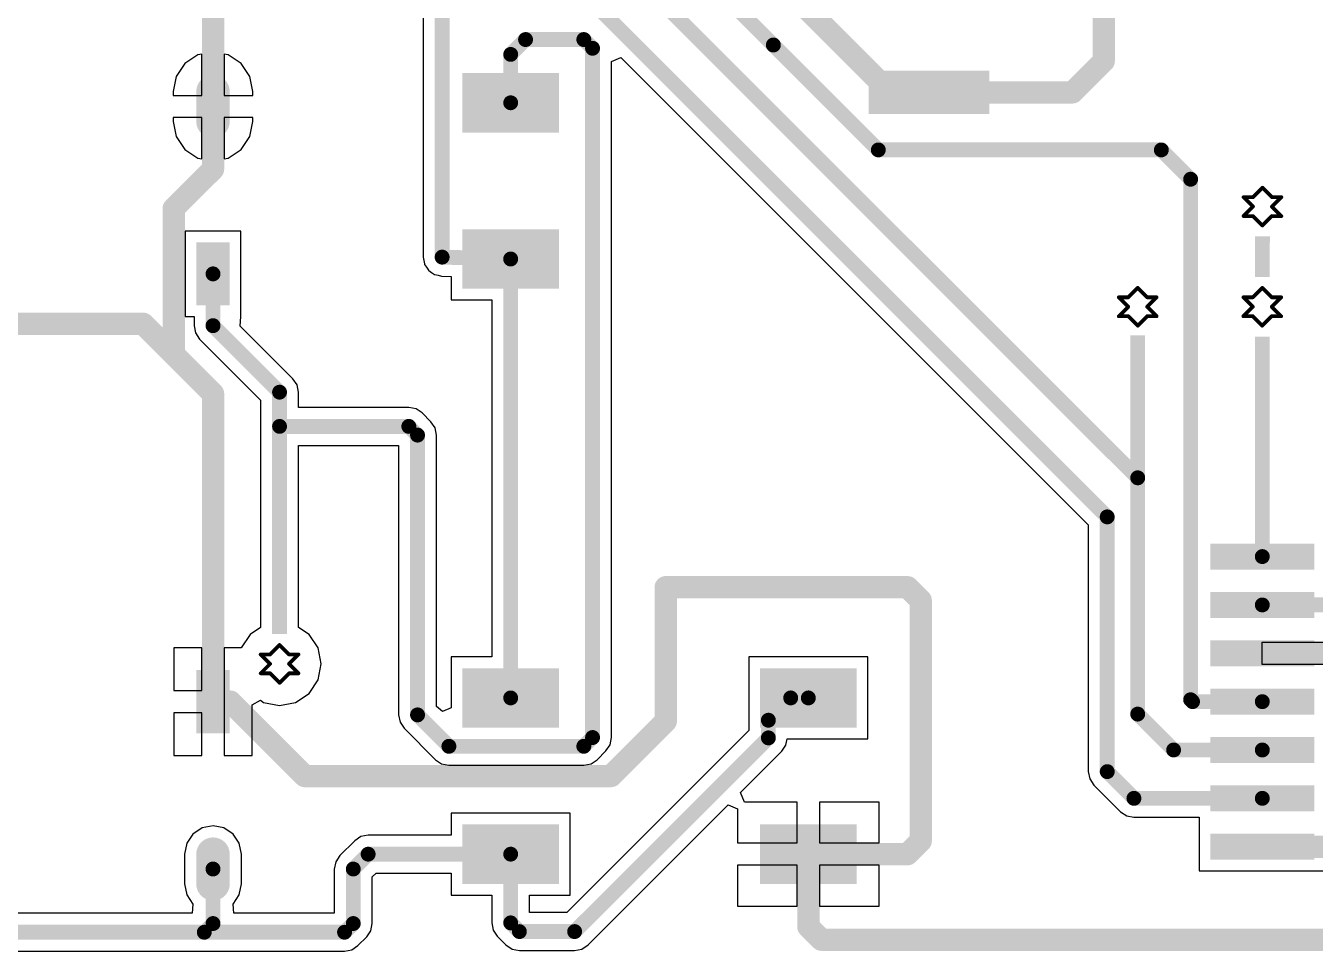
# Paper-space layout 'Лист1' of a CAD drawing. Header units: millimetres. Extents: x 0 to 594, y 0 to 420.
# Drawn here: x 139 to 173.62, y 232.8 to 257.65 of the extents above; entities that cross this region are included whole.
import ezdxf

# ---------------------------------------------------------------- set-up
doc = ezdxf.new("R2010")
doc.units = ezdxf.units.MM
doc.layers.add('DrillDrawing', color=1, linetype='Continuous')
doc.layers.add('TopLayer', color=1, linetype='Continuous')

psp = doc.layouts.new('Лист1')

# ---------------------------------------------------------------- hatches: boundary and pattern name
at = {"layer": 'TopLayer'}
h = psp.add_hatch(color=1, dxfattribs=at)
edge = h.paths.add_edge_path()
edge.add_arc((144.026, 255.085), 0.45, 180, 360)
edge.add_line((144.475, 255.085), (144.475, 255.884))
edge.add_arc((144.026, 255.884), 0.45, 0, 180)
edge.add_line((143.576, 255.884), (143.576, 255.085))
for points in [[(150.719, 254.785), (150.719, 256.383), (153.316, 256.383), (153.316, 254.785)], [(164.864, 256.443), (164.864, 255.284), (161.627, 255.284), (161.627, 256.443)], [(150.719, 250.589), (150.719, 252.188), (153.316, 252.188), (153.316, 250.589)], [(143.576, 251.838), (144.475, 251.838), (144.475, 250.14), (143.576, 250.14)], [(173.595, 243.747), (173.595, 243.047), (170.798, 243.047), (170.798, 243.747)], [(173.595, 242.448), (173.595, 241.749), (170.798, 241.749), (170.798, 242.448)], [(173.595, 241.149), (173.595, 240.45), (170.798, 240.45), (170.798, 241.149)], [(144.475, 238.652), (143.576, 238.652), (143.576, 240.35), (144.475, 240.35)], [(150.719, 238.802), (150.719, 240.4), (153.316, 240.4), (153.316, 238.802)], [(158.71, 238.802), (158.71, 240.4), (161.308, 240.4), (161.308, 238.802)], [(173.595, 239.851), (173.595, 239.152), (170.798, 239.152), (170.798, 239.851)], [(173.595, 238.552), (173.595, 237.853), (170.798, 237.853), (170.798, 238.552)], [(173.595, 237.254), (173.595, 236.554), (170.798, 236.554), (170.798, 237.254)], [(150.719, 234.606), (150.719, 236.205), (153.316, 236.205), (153.316, 234.606)], [(158.71, 234.606), (158.71, 236.205), (161.308, 236.205), (161.308, 234.606)], [(173.595, 235.955), (173.595, 235.256), (170.798, 235.256), (170.798, 235.955)]]:
    psp.add_hatch(color=1, dxfattribs=at).paths.add_polyline_path(points)
h = psp.add_hatch(color=1, dxfattribs=at)
edge = h.paths.add_edge_path()
edge.add_arc((144.026, 235.405), 0.45, 0, 180)
edge.add_line((143.576, 235.405), (143.576, 234.606))
edge.add_arc((144.026, 234.606), 0.45, 180, 360)
edge.add_line((144.475, 234.606), (144.475, 235.405))

# ---------------------------------------------------------------- linework, layer by layer
at = {"layer": 'DrillDrawing', "const_width": 0.101}
for points in [[(171.693, 253.049), (171.947, 252.795)], [(171.693, 253.049), (171.947, 253.049)], [(171.947, 253.049), (172.2, 253.303)], [(172.2, 253.303), (172.454, 253.049)], [(172.454, 253.049), (172.708, 253.049)], [(172.454, 252.795), (172.708, 253.049)], [(171.693, 252.542), (171.947, 252.795)], [(172.454, 252.795), (172.708, 252.542)], [(171.693, 252.542), (171.947, 252.542)], [(171.947, 252.542), (172.2, 252.288)], [(172.2, 252.288), (172.454, 252.542)], [(172.454, 252.542), (172.708, 252.542)], [(168.598, 250.36), (168.851, 250.613)], [(168.851, 250.613), (169.105, 250.36)], [(171.942, 250.36), (172.196, 250.613)], [(172.196, 250.613), (172.45, 250.36)], [(168.344, 250.36), (168.598, 250.106)], [(168.344, 250.36), (168.598, 250.36)], [(169.105, 250.36), (169.359, 250.36)], [(169.105, 250.106), (169.359, 250.36)], [(171.689, 250.36), (171.942, 250.106)], [(171.689, 250.36), (171.942, 250.36)], [(172.45, 250.36), (172.704, 250.36)], [(172.45, 250.106), (172.704, 250.36)], [(168.344, 249.852), (168.598, 250.106)], [(169.105, 250.106), (169.359, 249.852)], [(171.689, 249.852), (171.942, 250.106)], [(172.45, 250.106), (172.704, 249.852)], [(168.344, 249.852), (168.598, 249.852)], [(168.598, 249.852), (168.851, 249.598)], [(168.851, 249.598), (169.105, 249.852)], [(169.105, 249.852), (169.359, 249.852)], [(171.689, 249.852), (171.942, 249.852)], [(171.942, 249.852), (172.196, 249.598)], [(172.196, 249.598), (172.45, 249.852)], [(172.45, 249.852), (172.704, 249.852)], [(145.559, 240.769), (145.812, 241.022)], [(145.812, 241.022), (146.066, 240.769)], [(145.305, 240.769), (145.559, 240.515)], [(145.305, 240.769), (145.559, 240.769)], [(146.066, 240.769), (146.32, 240.769)], [(146.066, 240.515), (146.32, 240.769)], [(145.305, 240.261), (145.559, 240.515)], [(145.305, 240.261), (145.559, 240.261)], [(145.559, 240.261), (145.812, 240.007)], [(145.812, 240.007), (146.066, 240.261)], [(146.066, 240.515), (146.32, 240.261)], [(146.066, 240.261), (146.32, 240.261)]]:
    psp.add_lwpolyline(points, dxfattribs=at)
at = {"layer": 'DrillDrawing', "const_width": 0.0507}
for points in [[(171.668, 253.049, 1), (171.718, 253.049, 1)], [(171.668, 253.049, 1), (171.718, 253.049, 1)], [(171.921, 253.049, 1), (171.972, 253.049, 1)], [(171.921, 253.049, 1), (171.972, 253.049, 1)], [(172.175, 253.303, 1), (172.226, 253.303, 1)], [(172.175, 253.303, 1), (172.226, 253.303, 1)], [(172.429, 253.049, 1), (172.48, 253.049, 1)], [(172.429, 253.049, 1), (172.48, 253.049, 1)], [(172.683, 253.049, 1), (172.733, 253.049, 1)], [(172.683, 253.049, 1), (172.733, 253.049, 1)], [(171.921, 252.795, 1), (171.972, 252.795, 1)], [(171.921, 252.795, 1), (171.972, 252.795, 1)], [(172.429, 252.795, 1), (172.48, 252.795, 1)], [(172.429, 252.795, 1), (172.48, 252.795, 1)], [(171.668, 252.542, 1), (171.718, 252.542, 1)], [(171.668, 252.542, 1), (171.718, 252.542, 1)], [(171.921, 252.542, 1), (171.972, 252.542, 1)], [(171.921, 252.542, 1), (171.972, 252.542, 1)], [(172.429, 252.542, 1), (172.48, 252.542, 1)], [(172.429, 252.542, 1), (172.48, 252.542, 1)], [(172.683, 252.542, 1), (172.733, 252.542, 1)], [(172.683, 252.542, 1), (172.733, 252.542, 1)], [(172.175, 252.288, 1), (172.226, 252.288, 1)], [(172.175, 252.288, 1), (172.226, 252.288, 1)], [(168.826, 250.613, 1), (168.877, 250.613, 1)], [(168.826, 250.613, 1), (168.877, 250.613, 1)], [(172.171, 250.613, 1), (172.222, 250.613, 1)], [(172.171, 250.613, 1), (172.222, 250.613, 1)], [(168.318, 250.36, 1), (168.369, 250.36, 1)], [(168.318, 250.36, 1), (168.369, 250.36, 1)], [(168.572, 250.36, 1), (168.623, 250.36, 1)], [(168.572, 250.36, 1), (168.623, 250.36, 1)], [(169.08, 250.36, 1), (169.13, 250.36, 1)], [(169.08, 250.36, 1), (169.13, 250.36, 1)], [(169.333, 250.36, 1), (169.384, 250.36, 1)], [(169.333, 250.36, 1), (169.384, 250.36, 1)], [(171.663, 250.36, 1), (171.714, 250.36, 1)], [(171.663, 250.36, 1), (171.714, 250.36, 1)], [(171.917, 250.36, 1), (171.968, 250.36, 1)], [(171.917, 250.36, 1), (171.968, 250.36, 1)], [(172.424, 250.36, 1), (172.475, 250.36, 1)], [(172.424, 250.36, 1), (172.475, 250.36, 1)], [(172.678, 250.36, 1), (172.729, 250.36, 1)], [(172.678, 250.36, 1), (172.729, 250.36, 1)], [(168.572, 250.106, 1), (168.623, 250.106, 1)], [(168.572, 250.106, 1), (168.623, 250.106, 1)], [(169.08, 250.106, 1), (169.13, 250.106, 1)], [(169.08, 250.106, 1), (169.13, 250.106, 1)], [(171.917, 250.106, 1), (171.968, 250.106, 1)], [(171.917, 250.106, 1), (171.968, 250.106, 1)], [(172.424, 250.106, 1), (172.475, 250.106, 1)], [(172.424, 250.106, 1), (172.475, 250.106, 1)], [(168.318, 249.852, 1), (168.369, 249.852, 1)], [(168.318, 249.852, 1), (168.369, 249.852, 1)], [(168.572, 249.852, 1), (168.623, 249.852, 1)], [(168.572, 249.852, 1), (168.623, 249.852, 1)], [(168.826, 249.598, 1), (168.877, 249.598, 1)], [(168.826, 249.598, 1), (168.877, 249.598, 1)], [(169.08, 249.852, 1), (169.13, 249.852, 1)], [(169.08, 249.852, 1), (169.13, 249.852, 1)], [(169.333, 249.852, 1), (169.384, 249.852, 1)], [(169.333, 249.852, 1), (169.384, 249.852, 1)], [(171.663, 249.852, 1), (171.714, 249.852, 1)], [(171.663, 249.852, 1), (171.714, 249.852, 1)], [(171.917, 249.852, 1), (171.968, 249.852, 1)], [(171.917, 249.852, 1), (171.968, 249.852, 1)], [(172.171, 249.598, 1), (172.222, 249.598, 1)], [(172.171, 249.598, 1), (172.222, 249.598, 1)], [(172.424, 249.852, 1), (172.475, 249.852, 1)], [(172.424, 249.852, 1), (172.475, 249.852, 1)], [(172.678, 249.852, 1), (172.729, 249.852, 1)], [(172.678, 249.852, 1), (172.729, 249.852, 1)], [(145.787, 241.022, 1), (145.838, 241.022, 1)], [(145.787, 241.022, 1), (145.838, 241.022, 1)], [(145.28, 240.769, 1), (145.33, 240.769, 1)], [(145.28, 240.769, 1), (145.33, 240.769, 1)], [(145.533, 240.769, 1), (145.584, 240.769, 1)], [(145.533, 240.769, 1), (145.584, 240.769, 1)], [(146.041, 240.769, 1), (146.092, 240.769, 1)], [(146.041, 240.769, 1), (146.092, 240.769, 1)], [(146.295, 240.769, 1), (146.345, 240.769, 1)], [(146.295, 240.769, 1), (146.345, 240.769, 1)], [(145.28, 240.261, 1), (145.33, 240.261, 1)], [(145.28, 240.261, 1), (145.33, 240.261, 1)], [(145.533, 240.515, 1), (145.584, 240.515, 1)], [(145.533, 240.515, 1), (145.584, 240.515, 1)], [(145.533, 240.261, 1), (145.584, 240.261, 1)], [(145.533, 240.261, 1), (145.584, 240.261, 1)], [(146.041, 240.515, 1), (146.092, 240.515, 1)], [(146.041, 240.515, 1), (146.092, 240.515, 1)], [(146.041, 240.261, 1), (146.092, 240.261, 1)], [(146.041, 240.261, 1), (146.092, 240.261, 1)], [(146.295, 240.261, 1), (146.345, 240.261, 1)], [(146.295, 240.261, 1), (146.345, 240.261, 1)], [(145.787, 240.007, 1), (145.838, 240.007, 1)], [(145.787, 240.007, 1), (145.838, 240.007, 1)]]:
    psp.add_lwpolyline(points, format="xyb", close=True, dxfattribs=at)
at = {"layer": 'TopLayer'}
for p, q in [((149.667, 264.706), (149.667, 251.439)), ((143.617, 256.872), (143.27, 256.64)), ((143.726, 256.894), (143.617, 256.872)), ((143.726, 255.784), (143.726, 256.894)), ((144.435, 256.872), (144.326, 256.894)), ((144.326, 256.894), (144.326, 255.784)), ((144.782, 256.64), (144.435, 256.872)), ((143.27, 256.64), (143.038, 256.293)), ((145.014, 256.293), (144.782, 256.64)), ((154.724, 256.693), (154.978, 256.798)), ((154.724, 238.537), (154.724, 256.693)), ((154.978, 256.798), (167.524, 244.252)), ((143.038, 256.293), (142.957, 255.884)), ((145.095, 255.884), (145.014, 256.293)), ((142.957, 255.884), (142.957, 255.784)), ((145.095, 255.784), (145.095, 255.884)), ((142.957, 255.784), (143.726, 255.784)), ((144.326, 255.784), (145.095, 255.784)), ((143.726, 255.185), (142.957, 255.185)), ((142.957, 255.185), (142.957, 255.085)), ((143.726, 254.075), (143.726, 255.185)), ((145.095, 255.185), (144.326, 255.185)), ((144.326, 255.185), (144.326, 254.075)), ((145.095, 255.085), (145.095, 255.185)), ((142.957, 255.085), (143.038, 254.675)), ((145.014, 254.675), (145.095, 255.085)), ((143.038, 254.675), (143.27, 254.328)), ((144.782, 254.328), (145.014, 254.675)), ((143.27, 254.328), (143.617, 254.097)), ((143.617, 254.097), (143.726, 254.075)), ((144.326, 254.075), (144.435, 254.097)), ((144.435, 254.097), (144.782, 254.328)), ((144.775, 252.138), (143.277, 252.138)), ((143.277, 252.138), (143.277, 249.84)), ((144.775, 249.84), (144.775, 252.138)), ((149.667, 251.439), (149.685, 251.349)), ((149.685, 251.349), (149.701, 251.257)), ((149.701, 251.257), (149.705, 251.251)), ((149.705, 251.251), (149.706, 251.244)), ((149.706, 251.244), (149.757, 251.168)), ((149.757, 251.168), (149.807, 251.089)), ((149.807, 251.089), (149.813, 251.085)), ((149.813, 251.085), (149.817, 251.079)), ((149.817, 251.079), (149.893, 251.028)), ((149.893, 251.028), (149.969, 250.974)), ((149.969, 250.974), (149.976, 250.973)), ((149.976, 250.973), (149.982, 250.969)), ((149.982, 250.969), (150.072, 250.951)), ((150.072, 250.951), (150.163, 250.93)), ((150.163, 250.93), (150.419, 250.923)), ((150.419, 250.923), (150.419, 250.29)), ((150.419, 250.29), (151.508, 250.29)), ((151.508, 250.29), (151.508, 240.7)), ((143.277, 249.84), (143.517, 249.84)), ((143.517, 249.84), (143.517, 249.598)), ((143.517, 249.598), (143.555, 249.404)), ((144.758, 249.587), (144.775, 249.84)), ((144.775, 249.84), (144.775, 249.84)), ((143.555, 249.404), (143.666, 249.238)), ((146.173, 248.172), (144.758, 249.587)), ((143.666, 249.238), (145.303, 247.601)), ((146.283, 248.007), (146.173, 248.172)), ((146.322, 247.812), (146.283, 248.007)), ((145.303, 247.601), (145.303, 246.893)), ((146.322, 247.403), (146.322, 247.812)), ((149.283, 247.403), (146.322, 247.403)), ((149.478, 247.364), (149.283, 247.403)), ((149.643, 247.253), (149.478, 247.364)), ((149.877, 247.019), (149.643, 247.253)), ((145.303, 246.893), (145.303, 241.496)), ((149.987, 246.854), (149.877, 247.019)), ((150.026, 246.659), (149.987, 246.854)), ((150.026, 239.37), (150.026, 246.659)), ((146.322, 241.496), (146.322, 246.384)), ((146.322, 246.384), (149.008, 246.384)), ((149.008, 246.384), (149.008, 239.145)), ((167.524, 244.252), (167.524, 237.621)), ((145.02, 241.307), (144.781, 240.95)), ((145.303, 241.496), (145.02, 241.307)), ((146.605, 241.307), (146.322, 241.496)), ((146.848, 240.944), (146.605, 241.307)), ((143.726, 240.95), (142.977, 240.95)), ((142.977, 240.95), (142.977, 239.801)), ((143.726, 239.801), (143.726, 240.95)), ((144.781, 240.95), (144.326, 240.95)), ((144.326, 240.95), (144.326, 239.501)), ((146.933, 240.515), (146.848, 240.944)), ((172.196, 240.5), (172.196, 241.099)), ((172.196, 241.099), (174.194, 241.099)), ((151.508, 240.7), (150.419, 240.7)), ((150.419, 240.7), (150.419, 239.337)), ((161.607, 240.7), (158.411, 240.7)), ((158.411, 240.7), (158.411, 238.723)), ((161.607, 238.502), (161.607, 240.7)), ((146.848, 240.086), (146.933, 240.515)), ((174.194, 240.5), (172.196, 240.5)), ((146.605, 239.723), (146.848, 240.086)), ((142.977, 239.801), (143.726, 239.801)), ((146.241, 239.48), (146.605, 239.723)), ((144.326, 239.501), (144.326, 238.053)), ((145.075, 239.417), (145.299, 239.537)), ((145.075, 238.053), (145.075, 239.417)), ((145.299, 239.537), (145.384, 239.48)), ((145.384, 239.48), (145.812, 239.395)), ((145.812, 239.395), (146.241, 239.48)), ((150.189, 239.237), (150.026, 239.37)), ((150.419, 239.337), (150.189, 239.237)), ((143.726, 239.201), (142.977, 239.201)), ((142.977, 239.201), (142.977, 238.053)), ((143.726, 238.053), (143.726, 239.201)), ((149.008, 239.145), (149.046, 238.95)), ((149.046, 238.95), (149.157, 238.785)), ((149.157, 238.785), (149.999, 237.942)), ((158.411, 238.723), (153.523, 233.835)), ((154.686, 238.342), (154.724, 238.537)), ((154.341, 237.942), (154.575, 238.176)), ((154.575, 238.176), (154.686, 238.342)), ((158.186, 237.058), (159.296, 238.168)), ((159.296, 238.168), (159.406, 238.333)), ((159.406, 238.333), (159.44, 238.502)), ((159.44, 238.502), (161.607, 238.502)), ((142.977, 238.053), (143.726, 238.053)), ((144.326, 238.053), (145.075, 238.053)), ((149.999, 237.942), (150.164, 237.832)), ((150.164, 237.832), (150.359, 237.793)), ((153.981, 237.793), (154.176, 237.832)), ((154.176, 237.832), (154.341, 237.942)), ((150.359, 237.793), (153.981, 237.793)), ((167.524, 237.621), (167.563, 237.426)), ((167.563, 237.426), (167.673, 237.261)), ((167.673, 237.261), (168.39, 236.544)), ((158.291, 236.804), (158.186, 237.058)), ((159.709, 236.804), (158.291, 236.804)), ((159.709, 235.705), (159.709, 236.804)), ((161.907, 236.804), (160.309, 236.804)), ((160.309, 236.804), (160.309, 235.705)), ((161.907, 235.705), (161.907, 236.804)), ((153.616, 236.504), (150.419, 236.504)), ((150.419, 236.504), (150.419, 235.915)), ((153.616, 234.307), (153.616, 236.504)), ((154.094, 232.966), (157.857, 236.729)), ((157.857, 236.729), (158.111, 236.624)), ((158.111, 236.624), (158.111, 235.705)), ((168.39, 236.544), (168.555, 236.433)), ((143.734, 236.111), (143.486, 235.946)), ((144.026, 236.169), (143.734, 236.111)), ((144.318, 236.111), (144.026, 236.169)), ((144.566, 235.946), (144.318, 236.111)), ((168.555, 236.433), (168.75, 236.395)), ((168.75, 236.395), (170.498, 236.395)), ((170.498, 236.395), (170.498, 234.956)), ((143.486, 235.946), (143.32, 235.698)), ((144.732, 235.698), (144.566, 235.946)), ((147.831, 235.766), (147.431, 235.366)), ((147.996, 235.876), (147.831, 235.766)), ((148.191, 235.915), (147.996, 235.876)), ((150.419, 235.915), (148.191, 235.915)), ((143.32, 235.698), (143.262, 235.405)), ((143.262, 235.405), (143.262, 234.606)), ((144.79, 235.405), (144.732, 235.698)), ((144.79, 234.606), (144.79, 235.405)), ((158.111, 235.705), (159.709, 235.705)), ((160.309, 235.705), (161.907, 235.705)), ((147.321, 235.201), (147.282, 235.006)), ((147.431, 235.366), (147.321, 235.201)), ((159.709, 235.106), (158.111, 235.106)), ((158.111, 235.106), (158.111, 234.007)), ((159.709, 234.007), (159.709, 235.106)), ((161.907, 235.106), (160.309, 235.106)), ((160.309, 235.106), (160.309, 234.007)), ((161.907, 234.007), (161.907, 235.106)), ((147.282, 235.006), (147.282, 233.817)), ((148.301, 234.795), (148.402, 234.896)), ((148.301, 233.542), (148.301, 234.795)), ((148.402, 234.896), (150.419, 234.896)), ((150.419, 234.896), (150.419, 234.307)), ((170.498, 234.956), (173.894, 234.956)), ((143.262, 234.606), (143.32, 234.314)), ((144.732, 234.314), (144.79, 234.606)), ((143.32, 234.314), (143.486, 234.066)), ((143.486, 234.066), (143.464, 233.817)), ((144.566, 234.066), (144.732, 234.314)), ((144.588, 233.817), (144.566, 234.066)), ((150.419, 234.307), (151.508, 234.307)), ((151.508, 234.307), (151.508, 233.56)), ((152.527, 233.835), (152.527, 234.307)), ((152.527, 234.307), (153.616, 234.307)), ((143.464, 233.817), (136.245, 233.817)), ((147.282, 233.817), (144.588, 233.817)), ((153.523, 233.835), (152.527, 233.835)), ((158.111, 234.007), (159.709, 234.007)), ((160.309, 234.007), (161.907, 234.007)), ((148.152, 233.182), (148.262, 233.347)), ((148.262, 233.347), (148.301, 233.542)), ((151.508, 233.56), (151.547, 233.365)), ((151.547, 233.365), (151.657, 233.2)), ((147.918, 232.948), (148.152, 233.182)), ((151.657, 233.2), (151.891, 232.966)), ((136.034, 232.798), (147.557, 232.798)), ((147.557, 232.798), (147.752, 232.837)), ((147.752, 232.837), (147.918, 232.948)), ((151.891, 232.966), (152.057, 232.855)), ((152.057, 232.855), (152.252, 232.817)), ((152.252, 232.817), (153.734, 232.817)), ((153.734, 232.817), (153.929, 232.855)), ((153.929, 232.855), (154.094, 232.966))]:
    psp.add_line(p, q, dxfattribs=at)
for points, const_width in [([(144.026, 255.484), (144.026, 267.372)], 0.599), ([(150.177, 251.439), (150.177, 264.917)], 0.4), ([(154.886, 263.184), (162.207, 255.864)], 0.599), ([(152.105, 262.258), (168.851, 245.512)], 0.4), ([(153.729, 262.477), (159.07, 257.135)], 0.4), ([(151.141, 261.356), (168.033, 244.463)], 0.4), ([(167.938, 256.703), (167.938, 259.761)], 0.599), ([(152.017, 256.883), (152.417, 257.282)], 0.4), ([(152.417, 257.282), (153.981, 257.282)], 0.4), ([(153.981, 257.282), (154.215, 257.048)], 0.4), ([(154.215, 238.537), (154.215, 257.048)], 0.4), ([(159.07, 257.135), (159.07, 257.135)], 0.4), ([(159.07, 257.135), (161.888, 254.318)], 0.4), ([(152.017, 255.584), (152.017, 256.883)], 0.4), ([(167.099, 255.864), (167.938, 256.703)], 0.599), ([(162.207, 255.864), (167.099, 255.864)], 0.599), ([(144.026, 253.8), (144.026, 255.484)], 0.599), ([(161.888, 254.318), (169.486, 254.318)], 0.4), ([(169.486, 254.318), (170.272, 253.531)], 0.4), ([(142.971, 252.745), (144.026, 253.8)], 0.599), ([(170.272, 239.552), (170.272, 253.531)], 0.4), ([(142.971, 248.827), (142.971, 252.745)], 0.599), ([(172.196, 250.905), (172.199, 251.996)], 0.4), ([(150.177, 251.439), (152.017, 251.389)], 0.4), ([(152.017, 239.601), (152.017, 251.389)], 0.4), ([(144.026, 249.598), (144.026, 250.989)], 0.4), ([(137.033, 249.65), (142.147, 249.65)], 0.599), ([(142.147, 249.65), (142.971, 248.827)], 0.599), ([(144.026, 249.598), (145.812, 247.812)], 0.4), ([(168.851, 245.512), (168.851, 249.34)], 0.4), ([(172.196, 243.397), (172.196, 249.307)], 0.4), ([(142.971, 248.827), (144.026, 247.772)], 0.599), ([(144.026, 239.501), (144.026, 247.772)], 0.599), ([(145.812, 246.893), (145.812, 247.812)], 0.4), ([(145.812, 241.314), (145.812, 246.893)], 0.4), ([(145.812, 246.893), (149.283, 246.893)], 0.4), ([(149.283, 246.893), (149.517, 246.659)], 0.4), ([(149.517, 239.145), (149.517, 246.659)], 0.4), ([(168.851, 239.167), (168.851, 245.512)], 0.4), ([(168.033, 237.621), (168.033, 244.463)], 0.4), ([(156.18, 242.573), (162.674, 242.573)], 0.599), ([(156.18, 238.973), (156.18, 242.573)], 0.599), ([(162.674, 242.573), (163.025, 242.222)], 0.599), ([(163.025, 235.757), (163.025, 242.222)], 0.599), ([(172.196, 242.098), (174.139, 242.098)], 0.4), ([(172.196, 240.8), (179.424, 240.8)], 0.599), ([(144.026, 239.501), (144.492, 239.501)], 0.599), ([(144.492, 239.501), (146.49, 237.503)], 0.599), ([(158.936, 239.002), (159.535, 239.601)], 0.4), ([(159.535, 239.601), (160.009, 239.601)], 0.4), ([(170.272, 239.552), (170.323, 239.501)], 0.4), ([(170.323, 239.501), (172.196, 239.501)], 0.4), ([(149.517, 239.145), (150.359, 238.302)], 0.4), ([(154.71, 237.503), (156.18, 238.973)], 0.599), ([(168.851, 239.167), (169.815, 238.203)], 0.4), ([(158.936, 238.528), (158.936, 239.002)], 0.4), ([(153.734, 233.326), (158.936, 238.528)], 0.4), ([(153.981, 238.302), (154.215, 238.537)], 0.4), ([(150.359, 238.302), (153.981, 238.302)], 0.4), ([(169.815, 238.203), (172.196, 238.203)], 0.4), ([(146.49, 237.503), (154.71, 237.503)], 0.599), ([(168.033, 237.621), (168.75, 236.904)], 0.4), ([(168.75, 236.904), (172.196, 236.904)], 0.4), ([(162.674, 235.405), (163.025, 235.757)], 0.599), ([(172.196, 235.605), (173.939, 235.605)], 0.599), ([(147.792, 235.006), (148.191, 235.405)], 0.4), ([(148.191, 235.405), (152.017, 235.405)], 0.4), ([(152.017, 233.56), (152.017, 235.405)], 0.4), ([(160.009, 233.459), (160.009, 235.405)], 0.599), ([(160.009, 235.405), (162.674, 235.405)], 0.599), ([(144.026, 233.542), (144.026, 235.006)], 0.4), ([(147.792, 233.542), (147.792, 235.006)], 0.4), ([(143.792, 233.308), (144.026, 233.542)], 0.4), ([(147.557, 233.308), (147.792, 233.542)], 0.4), ([(152.017, 233.56), (152.252, 233.326)], 0.4), ([(160.009, 233.459), (160.36, 233.108)], 0.599), ([(136.034, 233.308), (143.792, 233.308)], 0.4), ([(143.792, 233.308), (147.557, 233.308)], 0.4), ([(152.252, 233.326), (153.734, 233.326)], 0.4), ([(160.36, 233.108), (184.483, 233.108)], 0.599)]:
    psp.add_lwpolyline(points, dxfattribs=dict(at, const_width=const_width))
for points, const_width in [([(152.317, 257.282, 1), (152.517, 257.282, 1)], 0.2), ([(152.317, 257.282, 1), (152.517, 257.282, 1)], 0.2), ([(153.881, 257.282, 1), (154.081, 257.282, 1)], 0.2), ([(153.881, 257.282, 1), (154.081, 257.282, 1)], 0.2), ([(154.115, 257.048, 1), (154.315, 257.048, 1)], 0.2), ([(154.115, 257.048, 1), (154.315, 257.048, 1)], 0.2), ([(158.97, 257.135, 1), (159.17, 257.135, 1)], 0.2), ([(158.97, 257.135, 1), (159.17, 257.135, 1)], 0.2), ([(158.97, 257.135, 1), (159.17, 257.135, 1)], 0.2), ([(158.97, 257.135, 1), (159.17, 257.135, 1)], 0.2), ([(151.918, 256.883, 1), (152.117, 256.883, 1)], 0.2), ([(151.918, 256.883, 1), (152.117, 256.883, 1)], 0.2), ([(167.788, 256.703, 1), (168.088, 256.703, 1)], 0.3), ([(167.788, 256.703, 1), (168.088, 256.703, 1)], 0.3), ([(162.057, 255.864, 1), (162.357, 255.864, 1)], 0.3), ([(162.057, 255.864, 1), (162.357, 255.864, 1)], 0.3), ([(166.949, 255.864, 1), (167.249, 255.864, 1)], 0.3), ([(166.949, 255.864, 1), (167.249, 255.864, 1)], 0.3), ([(143.876, 255.484, 1), (144.176, 255.484, 1)], 0.3), ([(143.876, 255.484, 1), (144.176, 255.484, 1)], 0.3), ([(151.918, 255.584, 1), (152.117, 255.584, 1)], 0.2), ([(161.788, 254.318, 1), (161.987, 254.318, 1)], 0.2), ([(161.788, 254.318, 1), (161.987, 254.318, 1)], 0.2), ([(169.386, 254.318, 1), (169.585, 254.318, 1)], 0.2), ([(169.386, 254.318, 1), (169.585, 254.318, 1)], 0.2), ([(143.876, 253.8, 1), (144.176, 253.8, 1)], 0.3), ([(143.876, 253.8, 1), (144.176, 253.8, 1)], 0.3), ([(170.172, 253.531, 1), (170.372, 253.531, 1)], 0.2), ([(170.172, 253.531, 1), (170.372, 253.531, 1)], 0.2), ([(142.821, 252.745, 1), (143.12, 252.745, 1)], 0.3), ([(142.821, 252.745, 1), (143.12, 252.745, 1)], 0.3), ([(150.077, 251.439, 1), (150.277, 251.439, 1)], 0.2), ([(150.077, 251.439, 1), (150.277, 251.439, 1)], 0.2), ([(151.918, 251.389, 1), (152.117, 251.389, 1)], 0.2), ([(151.918, 251.389, 1), (152.117, 251.389, 1)], 0.2), ([(143.926, 250.989, 1), (144.126, 250.989, 1)], 0.2), ([(141.997, 249.65, 1), (142.297, 249.65, 1)], 0.3), ([(141.997, 249.65, 1), (142.297, 249.65, 1)], 0.3), ([(143.926, 249.598, 1), (144.126, 249.598, 1)], 0.2), ([(143.926, 249.598, 1), (144.126, 249.598, 1)], 0.2), ([(142.821, 248.827, 1), (143.12, 248.827, 1)], 0.3), ([(142.821, 248.827, 1), (143.12, 248.827, 1)], 0.3), ([(142.821, 248.827, 1), (143.12, 248.827, 1)], 0.3), ([(143.876, 247.772, 1), (144.176, 247.772, 1)], 0.3), ([(143.876, 247.772, 1), (144.176, 247.772, 1)], 0.3), ([(145.713, 247.812, 1), (145.912, 247.812, 1)], 0.2), ([(145.713, 247.812, 1), (145.912, 247.812, 1)], 0.2), ([(145.713, 246.893, 1), (145.912, 246.893, 1)], 0.2), ([(145.713, 246.893, 1), (145.912, 246.893, 1)], 0.2), ([(145.713, 246.893, 1), (145.912, 246.893, 1)], 0.2), ([(149.183, 246.893, 1), (149.383, 246.893, 1)], 0.2), ([(149.183, 246.893, 1), (149.383, 246.893, 1)], 0.2), ([(149.417, 246.659, 1), (149.617, 246.659, 1)], 0.2), ([(149.417, 246.659, 1), (149.617, 246.659, 1)], 0.2), ([(168.751, 245.512, 1), (168.951, 245.512, 1)], 0.2), ([(168.751, 245.512, 1), (168.951, 245.512, 1)], 0.2), ([(168.751, 245.512, 1), (168.951, 245.512, 1)], 0.2), ([(167.933, 244.463, 1), (168.133, 244.463, 1)], 0.2), ([(167.933, 244.463, 1), (168.133, 244.463, 1)], 0.2), ([(172.096, 243.397, 1), (172.296, 243.397, 1)], 0.2), ([(156.03, 242.573, 1), (156.33, 242.573, 1)], 0.3), ([(156.03, 242.573, 1), (156.33, 242.573, 1)], 0.3), ([(162.524, 242.573, 1), (162.823, 242.573, 1)], 0.3), ([(162.524, 242.573, 1), (162.823, 242.573, 1)], 0.3), ([(162.875, 242.222, 1), (163.175, 242.222, 1)], 0.3), ([(162.875, 242.222, 1), (163.175, 242.222, 1)], 0.3), ([(172.096, 242.098, 1), (172.296, 242.098, 1)], 0.2), ([(172.046, 240.8, 1), (172.346, 240.8, 1)], 0.3), ([(143.876, 239.501, 1), (144.176, 239.501, 1)], 0.3), ([(143.876, 239.501, 1), (144.176, 239.501, 1)], 0.3), ([(144.342, 239.501, 1), (144.642, 239.501, 1)], 0.3), ([(144.342, 239.501, 1), (144.642, 239.501, 1)], 0.3), ([(151.918, 239.601, 1), (152.117, 239.601, 1)], 0.2), ([(159.435, 239.601, 1), (159.635, 239.601, 1)], 0.2), ([(159.435, 239.601, 1), (159.635, 239.601, 1)], 0.2), ([(159.909, 239.601, 1), (160.109, 239.601, 1)], 0.2), ([(170.172, 239.552, 1), (170.372, 239.552, 1)], 0.2), ([(170.172, 239.552, 1), (170.372, 239.552, 1)], 0.2), ([(170.223, 239.501, 1), (170.423, 239.501, 1)], 0.2), ([(170.223, 239.501, 1), (170.423, 239.501, 1)], 0.2), ([(172.096, 239.501, 1), (172.296, 239.501, 1)], 0.2), ([(149.417, 239.145, 1), (149.617, 239.145, 1)], 0.2), ([(149.417, 239.145, 1), (149.617, 239.145, 1)], 0.2), ([(156.03, 238.973, 1), (156.33, 238.973, 1)], 0.3), ([(156.03, 238.973, 1), (156.33, 238.973, 1)], 0.3), ([(168.751, 239.167, 1), (168.951, 239.167, 1)], 0.2), ([(168.751, 239.167, 1), (168.951, 239.167, 1)], 0.2), ([(158.836, 239.002, 1), (159.036, 239.002, 1)], 0.2), ([(158.836, 239.002, 1), (159.036, 239.002, 1)], 0.2), ([(154.115, 238.537, 1), (154.315, 238.537, 1)], 0.2), ([(154.115, 238.537, 1), (154.315, 238.537, 1)], 0.2), ([(158.836, 238.528, 1), (159.036, 238.528, 1)], 0.2), ([(158.836, 238.528, 1), (159.036, 238.528, 1)], 0.2), ([(150.259, 238.302, 1), (150.459, 238.302, 1)], 0.2), ([(150.259, 238.302, 1), (150.459, 238.302, 1)], 0.2), ([(153.881, 238.302, 1), (154.081, 238.302, 1)], 0.2), ([(153.881, 238.302, 1), (154.081, 238.302, 1)], 0.2), ([(169.716, 238.203, 1), (169.915, 238.203, 1)], 0.2), ([(169.716, 238.203, 1), (169.915, 238.203, 1)], 0.2), ([(172.096, 238.203, 1), (172.296, 238.203, 1)], 0.2), ([(146.34, 237.503, 1), (146.64, 237.503, 1)], 0.3), ([(146.34, 237.503, 1), (146.64, 237.503, 1)], 0.3), ([(154.56, 237.503, 1), (154.86, 237.503, 1)], 0.3), ([(154.56, 237.503, 1), (154.86, 237.503, 1)], 0.3), ([(167.933, 237.621, 1), (168.133, 237.621, 1)], 0.2), ([(167.933, 237.621, 1), (168.133, 237.621, 1)], 0.2), ([(168.65, 236.904, 1), (168.85, 236.904, 1)], 0.2), ([(168.65, 236.904, 1), (168.85, 236.904, 1)], 0.2), ([(172.096, 236.904, 1), (172.296, 236.904, 1)], 0.2), ([(162.875, 235.757, 1), (163.175, 235.757, 1)], 0.3), ([(162.875, 235.757, 1), (163.175, 235.757, 1)], 0.3), ([(172.046, 235.605, 1), (172.346, 235.605, 1)], 0.3), ([(148.091, 235.405, 1), (148.291, 235.405, 1)], 0.2), ([(148.091, 235.405, 1), (148.291, 235.405, 1)], 0.2), ([(151.918, 235.405, 1), (152.117, 235.405, 1)], 0.2), ([(151.918, 235.405, 1), (152.117, 235.405, 1)], 0.2), ([(159.859, 235.405, 1), (160.159, 235.405, 1)], 0.3), ([(159.859, 235.405, 1), (160.159, 235.405, 1)], 0.3), ([(162.524, 235.405, 1), (162.823, 235.405, 1)], 0.3), ([(162.524, 235.405, 1), (162.823, 235.405, 1)], 0.3), ([(143.926, 235.006, 1), (144.126, 235.006, 1)], 0.2), ([(147.692, 235.006, 1), (147.891, 235.006, 1)], 0.2), ([(147.692, 235.006, 1), (147.891, 235.006, 1)], 0.2), ([(143.926, 233.542, 1), (144.126, 233.542, 1)], 0.2), ([(143.926, 233.542, 1), (144.126, 233.542, 1)], 0.2), ([(147.692, 233.542, 1), (147.891, 233.542, 1)], 0.2), ([(147.692, 233.542, 1), (147.891, 233.542, 1)], 0.2), ([(151.918, 233.56, 1), (152.117, 233.56, 1)], 0.2), ([(151.918, 233.56, 1), (152.117, 233.56, 1)], 0.2), ([(159.859, 233.459, 1), (160.159, 233.459, 1)], 0.3), ([(159.859, 233.459, 1), (160.159, 233.459, 1)], 0.3), ([(143.692, 233.308, 1), (143.892, 233.308, 1)], 0.2), ([(143.692, 233.308, 1), (143.892, 233.308, 1)], 0.2), ([(143.692, 233.308, 1), (143.892, 233.308, 1)], 0.2), ([(147.458, 233.308, 1), (147.657, 233.308, 1)], 0.2), ([(147.458, 233.308, 1), (147.657, 233.308, 1)], 0.2), ([(152.152, 233.326, 1), (152.351, 233.326, 1)], 0.2), ([(152.152, 233.326, 1), (152.351, 233.326, 1)], 0.2), ([(153.634, 233.326, 1), (153.834, 233.326, 1)], 0.2), ([(153.634, 233.326, 1), (153.834, 233.326, 1)], 0.2), ([(160.21, 233.108, 1), (160.51, 233.108, 1)], 0.3), ([(160.21, 233.108, 1), (160.51, 233.108, 1)], 0.3)]:
    psp.add_lwpolyline(points, format="xyb", close=True, dxfattribs=dict(at, const_width=const_width))

doc.saveas('drawing.dxf')
